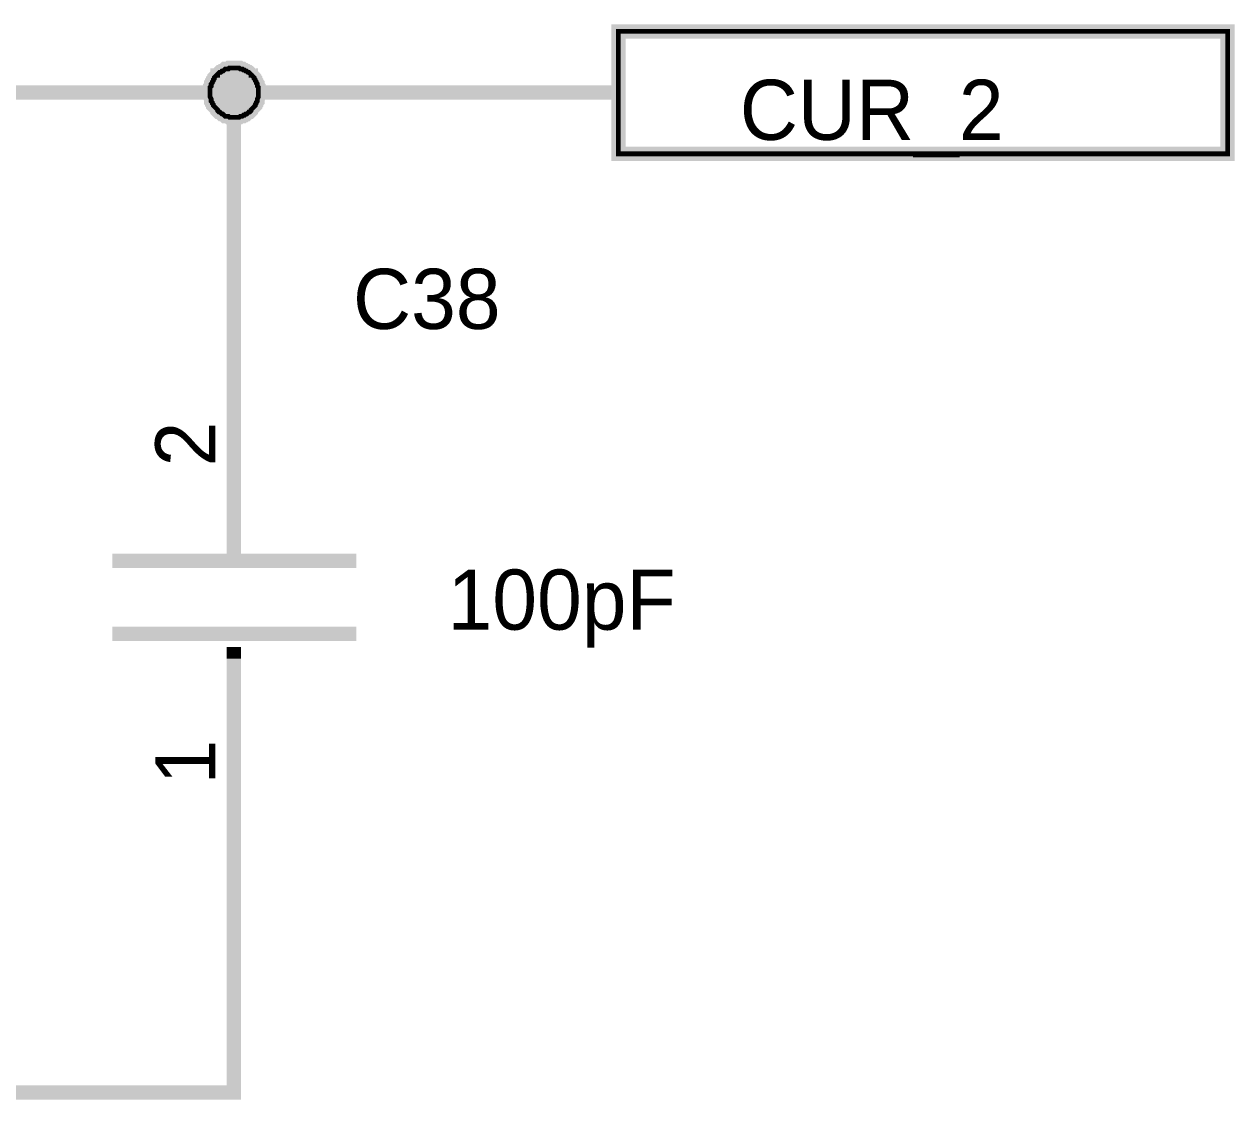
# Model space of a CAD drawing. Header units: millimetres. Extents: x 0 to 800, y 0 to 567.
# Drawn here: x 407.44 to 432.68, y 256.29 to 278.72 of the extents above; entities that cross this region are included whole.
import ezdxf

# ---------------------------------------------------------------- set-up
doc = ezdxf.new("R2010")
doc.units = ezdxf.units.MM
doc.layers.add('Sheet', color=255, linetype='Continuous')

msp = doc.modelspace()

# ---------------------------------------------------------------- linework, layer by layer
at = {"layer": 'Sheet'}
for points, const_width in [([(419.829, 276.02), (419.829, 278.573), (432.529, 278.573), (432.529, 276.02), (419.829, 276.02)], 0.3), ([(419.829, 278.573), (419.829, 276.02), (432.529, 276.02), (432.529, 278.573), (419.829, 278.573), (419.829, 278.573)], 0.0991)]:
    msp.add_lwpolyline(points, close=True, dxfattribs=dict(at, const_width=const_width))
for points, const_width in [([(411.317, 277.297), (411.317, 277.319), (411.317, 277.342), (411.317, 277.386), (411.317, 277.409), (411.339, 277.431), (411.339, 277.454), (411.339, 277.476), (411.362, 277.498), (411.362, 277.521), (411.384, 277.543), (411.384, 277.566), (411.406, 277.588), (411.406, 277.61), (411.429, 277.633), (411.451, 277.655), (411.474, 277.655), (411.474, 277.678), (411.496, 277.7), (411.518, 277.722), (411.541, 277.722), (411.563, 277.745), (411.586, 277.745), (411.608, 277.767), (411.608, 277.767), (411.63, 277.789), (411.675, 277.789), (411.698, 277.789), (411.72, 277.812), (411.742, 277.812), (411.765, 277.812), (411.787, 277.812), (411.81, 277.812)], 0.3), ([(411.317, 277.297), (411.317, 277.319), (411.317, 277.342), (411.317, 277.386), (411.317, 277.409), (411.339, 277.431), (411.339, 277.454), (411.339, 277.476), (411.362, 277.498), (411.362, 277.521), (411.384, 277.543), (411.384, 277.566), (411.406, 277.588), (411.406, 277.61), (411.429, 277.633), (411.451, 277.655), (411.474, 277.655), (411.474, 277.678), (411.496, 277.7), (411.518, 277.722), (411.541, 277.722), (411.563, 277.745), (411.586, 277.745), (411.608, 277.767), (411.608, 277.767), (411.63, 277.789), (411.675, 277.789), (411.698, 277.789), (411.72, 277.812), (411.742, 277.812), (411.765, 277.812), (411.787, 277.812), (411.81, 277.812)], 0.3), ([(411.317, 277.297), (411.317, 277.319), (411.317, 277.342), (411.317, 277.386), (411.317, 277.409), (411.339, 277.431), (411.339, 277.454), (411.339, 277.476), (411.362, 277.498), (411.362, 277.521), (411.384, 277.543), (411.384, 277.566), (411.406, 277.588), (411.406, 277.61), (411.429, 277.633), (411.451, 277.655), (411.474, 277.655), (411.474, 277.678), (411.496, 277.7), (411.518, 277.722), (411.541, 277.722), (411.563, 277.745), (411.586, 277.745), (411.608, 277.767), (411.608, 277.767), (411.63, 277.789), (411.675, 277.789), (411.698, 277.789), (411.72, 277.812), (411.742, 277.812), (411.765, 277.812), (411.787, 277.812), (411.81, 277.812)], 0.3), ([(411.317, 277.297), (411.317, 277.319), (411.317, 277.342), (411.317, 277.386), (411.317, 277.409), (411.339, 277.431), (411.339, 277.454), (411.339, 277.476), (411.362, 277.498), (411.362, 277.521), (411.384, 277.543), (411.384, 277.566), (411.406, 277.588), (411.406, 277.61), (411.429, 277.633), (411.451, 277.655), (411.474, 277.655), (411.474, 277.678), (411.496, 277.7), (411.518, 277.722), (411.541, 277.722), (411.563, 277.745), (411.586, 277.745), (411.608, 277.767), (411.608, 277.767), (411.63, 277.789), (411.675, 277.789), (411.698, 277.789), (411.72, 277.812), (411.742, 277.812), (411.765, 277.812), (411.787, 277.812), (411.81, 277.812)], 0.3), ([(411.317, 277.297), (411.317, 277.319), (411.317, 277.342), (411.317, 277.386), (411.317, 277.409), (411.339, 277.431), (411.339, 277.454), (411.339, 277.476), (411.362, 277.498), (411.362, 277.521), (411.384, 277.543), (411.384, 277.566), (411.406, 277.588), (411.406, 277.61), (411.429, 277.633), (411.451, 277.655), (411.474, 277.655), (411.474, 277.678), (411.496, 277.7), (411.518, 277.722), (411.541, 277.722), (411.563, 277.745), (411.586, 277.745), (411.608, 277.767), (411.608, 277.767), (411.63, 277.789), (411.675, 277.789), (411.698, 277.789), (411.72, 277.812), (411.742, 277.812), (411.765, 277.812), (411.787, 277.812), (411.81, 277.812)], 0.0991), ([(411.317, 277.297), (411.317, 277.319), (411.317, 277.342), (411.317, 277.386), (411.317, 277.409), (411.339, 277.431), (411.339, 277.454), (411.339, 277.476), (411.362, 277.498), (411.362, 277.521), (411.384, 277.543), (411.384, 277.566), (411.406, 277.588), (411.406, 277.61), (411.429, 277.633), (411.451, 277.655), (411.474, 277.655), (411.474, 277.678), (411.496, 277.7), (411.518, 277.722), (411.541, 277.722), (411.563, 277.745), (411.586, 277.745), (411.608, 277.767), (411.608, 277.767), (411.63, 277.789), (411.675, 277.789), (411.698, 277.789), (411.72, 277.812), (411.742, 277.812), (411.765, 277.812), (411.787, 277.812), (411.81, 277.812)], 0.0991), ([(411.317, 277.297), (411.317, 277.319), (411.317, 277.342), (411.317, 277.386), (411.317, 277.409), (411.339, 277.431), (411.339, 277.454), (411.339, 277.476), (411.362, 277.498), (411.362, 277.521), (411.384, 277.543), (411.384, 277.566), (411.406, 277.588), (411.406, 277.61), (411.429, 277.633), (411.451, 277.655), (411.474, 277.655), (411.474, 277.678), (411.496, 277.7), (411.518, 277.722), (411.541, 277.722), (411.563, 277.745), (411.586, 277.745), (411.608, 277.767), (411.608, 277.767), (411.63, 277.789), (411.675, 277.789), (411.698, 277.789), (411.72, 277.812), (411.742, 277.812), (411.765, 277.812), (411.787, 277.812), (411.81, 277.812)], 0.0991), ([(411.317, 277.297), (411.317, 277.319), (411.317, 277.342), (411.317, 277.386), (411.317, 277.409), (411.339, 277.431), (411.339, 277.454), (411.339, 277.476), (411.362, 277.498), (411.362, 277.521), (411.384, 277.543), (411.384, 277.566), (411.406, 277.588), (411.406, 277.61), (411.429, 277.633), (411.451, 277.655), (411.474, 277.655), (411.474, 277.678), (411.496, 277.7), (411.518, 277.722), (411.541, 277.722), (411.563, 277.745), (411.586, 277.745), (411.608, 277.767), (411.608, 277.767), (411.63, 277.789), (411.675, 277.789), (411.698, 277.789), (411.72, 277.812), (411.742, 277.812), (411.765, 277.812), (411.787, 277.812), (411.81, 277.812)], 0.0991), ([(411.81, 277.812), (411.81, 277.812)], 0.3), ([(411.81, 277.812), (411.832, 277.812), (411.854, 277.812), (411.899, 277.812), (411.922, 277.812), (411.944, 277.789), (411.966, 277.789), (411.989, 277.789), (412.011, 277.767), (412.034, 277.767), (412.056, 277.745), (412.078, 277.745), (412.101, 277.722), (412.123, 277.722), (412.146, 277.7), (412.168, 277.678), (412.168, 277.655), (412.19, 277.655), (412.213, 277.633), (412.235, 277.61), (412.235, 277.588), (412.258, 277.566), (412.258, 277.543), (412.28, 277.521), (412.28, 277.498), (412.302, 277.476), (412.302, 277.454), (412.302, 277.431), (412.325, 277.409), (412.325, 277.386), (412.325, 277.342), (412.325, 277.319), (412.325, 277.297)], 0.3), ([(411.81, 277.812), (411.81, 277.812)], 0.3), ([(411.81, 277.812), (411.832, 277.812), (411.854, 277.812), (411.899, 277.812), (411.922, 277.812), (411.944, 277.789), (411.966, 277.789), (411.989, 277.789), (412.011, 277.767), (412.034, 277.767), (412.056, 277.745), (412.078, 277.745), (412.101, 277.722), (412.123, 277.722), (412.146, 277.7), (412.168, 277.678), (412.168, 277.655), (412.19, 277.655), (412.213, 277.633), (412.235, 277.61), (412.235, 277.588), (412.258, 277.566), (412.258, 277.543), (412.28, 277.521), (412.28, 277.498), (412.302, 277.476), (412.302, 277.454), (412.302, 277.431), (412.325, 277.409), (412.325, 277.386), (412.325, 277.342), (412.325, 277.319), (412.325, 277.297)], 0.3), ([(411.81, 277.812), (411.81, 277.812)], 0.3), ([(411.81, 277.812), (411.832, 277.812), (411.854, 277.812), (411.899, 277.812), (411.922, 277.812), (411.944, 277.789), (411.966, 277.789), (411.989, 277.789), (412.011, 277.767), (412.034, 277.767), (412.056, 277.745), (412.078, 277.745), (412.101, 277.722), (412.123, 277.722), (412.146, 277.7), (412.168, 277.678), (412.168, 277.655), (412.19, 277.655), (412.213, 277.633), (412.235, 277.61), (412.235, 277.588), (412.258, 277.566), (412.258, 277.543), (412.28, 277.521), (412.28, 277.498), (412.302, 277.476), (412.302, 277.454), (412.302, 277.431), (412.325, 277.409), (412.325, 277.386), (412.325, 277.342), (412.325, 277.319), (412.325, 277.297)], 0.3), ([(411.81, 277.812), (411.81, 277.812)], 0.3), ([(411.81, 277.812), (411.832, 277.812), (411.854, 277.812), (411.899, 277.812), (411.922, 277.812), (411.944, 277.789), (411.966, 277.789), (411.989, 277.789), (412.011, 277.767), (412.034, 277.767), (412.056, 277.745), (412.078, 277.745), (412.101, 277.722), (412.123, 277.722), (412.146, 277.7), (412.168, 277.678), (412.168, 277.655), (412.19, 277.655), (412.213, 277.633), (412.235, 277.61), (412.235, 277.588), (412.258, 277.566), (412.258, 277.543), (412.28, 277.521), (412.28, 277.498), (412.302, 277.476), (412.302, 277.454), (412.302, 277.431), (412.325, 277.409), (412.325, 277.386), (412.325, 277.342), (412.325, 277.319), (412.325, 277.297)], 0.3), ([(411.81, 277.812), (411.81, 277.812)], 0.0991), ([(411.81, 277.812), (411.832, 277.812), (411.854, 277.812), (411.899, 277.812), (411.922, 277.812), (411.944, 277.789), (411.966, 277.789), (411.989, 277.789), (412.011, 277.767), (412.034, 277.767), (412.056, 277.745), (412.078, 277.745), (412.101, 277.722), (412.123, 277.722), (412.146, 277.7), (412.168, 277.678), (412.168, 277.655), (412.19, 277.655), (412.213, 277.633), (412.235, 277.61), (412.235, 277.588), (412.258, 277.566), (412.258, 277.543), (412.28, 277.521), (412.28, 277.498), (412.302, 277.476), (412.302, 277.454), (412.302, 277.431), (412.325, 277.409), (412.325, 277.386), (412.325, 277.342), (412.325, 277.319), (412.325, 277.297)], 0.0991), ([(411.81, 277.812), (411.81, 277.812)], 0.0991), ([(411.81, 277.812), (411.832, 277.812), (411.854, 277.812), (411.899, 277.812), (411.922, 277.812), (411.944, 277.789), (411.966, 277.789), (411.989, 277.789), (412.011, 277.767), (412.034, 277.767), (412.056, 277.745), (412.078, 277.745), (412.101, 277.722), (412.123, 277.722), (412.146, 277.7), (412.168, 277.678), (412.168, 277.655), (412.19, 277.655), (412.213, 277.633), (412.235, 277.61), (412.235, 277.588), (412.258, 277.566), (412.258, 277.543), (412.28, 277.521), (412.28, 277.498), (412.302, 277.476), (412.302, 277.454), (412.302, 277.431), (412.325, 277.409), (412.325, 277.386), (412.325, 277.342), (412.325, 277.319), (412.325, 277.297)], 0.0991), ([(411.81, 277.812), (411.81, 277.812)], 0.0991), ([(411.81, 277.812), (411.832, 277.812), (411.854, 277.812), (411.899, 277.812), (411.922, 277.812), (411.944, 277.789), (411.966, 277.789), (411.989, 277.789), (412.011, 277.767), (412.034, 277.767), (412.056, 277.745), (412.078, 277.745), (412.101, 277.722), (412.123, 277.722), (412.146, 277.7), (412.168, 277.678), (412.168, 277.655), (412.19, 277.655), (412.213, 277.633), (412.235, 277.61), (412.235, 277.588), (412.258, 277.566), (412.258, 277.543), (412.28, 277.521), (412.28, 277.498), (412.302, 277.476), (412.302, 277.454), (412.302, 277.431), (412.325, 277.409), (412.325, 277.386), (412.325, 277.342), (412.325, 277.319), (412.325, 277.297)], 0.0991), ([(411.81, 277.812), (411.81, 277.812)], 0.0991), ([(411.81, 277.812), (411.832, 277.812), (411.854, 277.812), (411.899, 277.812), (411.922, 277.812), (411.944, 277.789), (411.966, 277.789), (411.989, 277.789), (412.011, 277.767), (412.034, 277.767), (412.056, 277.745), (412.078, 277.745), (412.101, 277.722), (412.123, 277.722), (412.146, 277.7), (412.168, 277.678), (412.168, 277.655), (412.19, 277.655), (412.213, 277.633), (412.235, 277.61), (412.235, 277.588), (412.258, 277.566), (412.258, 277.543), (412.28, 277.521), (412.28, 277.498), (412.302, 277.476), (412.302, 277.454), (412.302, 277.431), (412.325, 277.409), (412.325, 277.386), (412.325, 277.342), (412.325, 277.319), (412.325, 277.297)], 0.0991), ([(419.829, 277.297), (411.81, 277.297), (399.445, 277.297)], 0.3), ([(411.81, 276.782), (411.787, 276.782), (411.765, 276.782), (411.742, 276.782), (411.72, 276.782), (411.698, 276.804), (411.675, 276.804), (411.63, 276.804), (411.608, 276.826), (411.608, 276.826), (411.586, 276.849), (411.563, 276.849), (411.541, 276.871), (411.518, 276.894), (411.496, 276.894), (411.474, 276.916), (411.474, 276.938), (411.451, 276.961), (411.429, 276.983), (411.406, 277.006), (411.406, 277.006), (411.384, 277.028), (411.384, 277.05), (411.362, 277.073), (411.362, 277.095), (411.339, 277.118), (411.339, 277.14), (411.339, 277.162), (411.317, 277.207), (411.317, 277.23), (411.317, 277.252), (411.317, 277.274), (411.317, 277.297)], 0.3), ([(411.317, 277.297), (411.317, 277.297)], 0.3), ([(411.81, 276.782), (411.787, 276.782), (411.765, 276.782), (411.742, 276.782), (411.72, 276.782), (411.698, 276.804), (411.675, 276.804), (411.63, 276.804), (411.608, 276.826), (411.608, 276.826), (411.586, 276.849), (411.563, 276.849), (411.541, 276.871), (411.518, 276.894), (411.496, 276.894), (411.474, 276.916), (411.474, 276.938), (411.451, 276.961), (411.429, 276.983), (411.406, 277.006), (411.406, 277.006), (411.384, 277.028), (411.384, 277.05), (411.362, 277.073), (411.362, 277.095), (411.339, 277.118), (411.339, 277.14), (411.339, 277.162), (411.317, 277.207), (411.317, 277.23), (411.317, 277.252), (411.317, 277.274), (411.317, 277.297)], 0.3), ([(411.317, 277.297), (411.317, 277.297)], 0.3), ([(411.81, 276.782), (411.787, 276.782), (411.765, 276.782), (411.742, 276.782), (411.72, 276.782), (411.698, 276.804), (411.675, 276.804), (411.63, 276.804), (411.608, 276.826), (411.608, 276.826), (411.586, 276.849), (411.563, 276.849), (411.541, 276.871), (411.518, 276.894), (411.496, 276.894), (411.474, 276.916), (411.474, 276.938), (411.451, 276.961), (411.429, 276.983), (411.406, 277.006), (411.406, 277.006), (411.384, 277.028), (411.384, 277.05), (411.362, 277.073), (411.362, 277.095), (411.339, 277.118), (411.339, 277.14), (411.339, 277.162), (411.317, 277.207), (411.317, 277.23), (411.317, 277.252), (411.317, 277.274), (411.317, 277.297)], 0.3), ([(411.317, 277.297), (411.317, 277.297)], 0.3), ([(411.81, 276.782), (411.787, 276.782), (411.765, 276.782), (411.742, 276.782), (411.72, 276.782), (411.698, 276.804), (411.675, 276.804), (411.63, 276.804), (411.608, 276.826), (411.608, 276.826), (411.586, 276.849), (411.563, 276.849), (411.541, 276.871), (411.518, 276.894), (411.496, 276.894), (411.474, 276.916), (411.474, 276.938), (411.451, 276.961), (411.429, 276.983), (411.406, 277.006), (411.406, 277.006), (411.384, 277.028), (411.384, 277.05), (411.362, 277.073), (411.362, 277.095), (411.339, 277.118), (411.339, 277.14), (411.339, 277.162), (411.317, 277.207), (411.317, 277.23), (411.317, 277.252), (411.317, 277.274), (411.317, 277.297)], 0.3), ([(411.317, 277.297), (411.317, 277.297)], 0.3), ([(411.81, 269.3), (411.81, 277.297)], 0.3), ([(412.325, 277.297), (412.325, 277.274), (412.325, 277.252), (412.325, 277.23), (412.325, 277.207), (412.302, 277.162), (412.302, 277.14), (412.302, 277.118), (412.28, 277.095), (412.28, 277.073), (412.258, 277.05), (412.258, 277.028), (412.235, 277.006), (412.235, 277.006), (412.213, 276.983), (412.19, 276.961), (412.168, 276.938), (412.168, 276.916), (412.146, 276.894), (412.123, 276.894), (412.101, 276.871), (412.078, 276.849), (412.056, 276.849), (412.034, 276.826), (412.011, 276.826), (411.989, 276.804), (411.966, 276.804), (411.944, 276.804), (411.922, 276.782), (411.899, 276.782), (411.854, 276.782), (411.832, 276.782), (411.81, 276.782)], 0.3), ([(412.325, 277.297), (412.325, 277.274), (412.325, 277.252), (412.325, 277.23), (412.325, 277.207), (412.302, 277.162), (412.302, 277.14), (412.302, 277.118), (412.28, 277.095), (412.28, 277.073), (412.258, 277.05), (412.258, 277.028), (412.235, 277.006), (412.235, 277.006), (412.213, 276.983), (412.19, 276.961), (412.168, 276.938), (412.168, 276.916), (412.146, 276.894), (412.123, 276.894), (412.101, 276.871), (412.078, 276.849), (412.056, 276.849), (412.034, 276.826), (412.011, 276.826), (411.989, 276.804), (411.966, 276.804), (411.944, 276.804), (411.922, 276.782), (411.899, 276.782), (411.854, 276.782), (411.832, 276.782), (411.81, 276.782)], 0.3), ([(412.325, 277.297), (412.325, 277.274), (412.325, 277.252), (412.325, 277.23), (412.325, 277.207), (412.302, 277.162), (412.302, 277.14), (412.302, 277.118), (412.28, 277.095), (412.28, 277.073), (412.258, 277.05), (412.258, 277.028), (412.235, 277.006), (412.235, 277.006), (412.213, 276.983), (412.19, 276.961), (412.168, 276.938), (412.168, 276.916), (412.146, 276.894), (412.123, 276.894), (412.101, 276.871), (412.078, 276.849), (412.056, 276.849), (412.034, 276.826), (412.011, 276.826), (411.989, 276.804), (411.966, 276.804), (411.944, 276.804), (411.922, 276.782), (411.899, 276.782), (411.854, 276.782), (411.832, 276.782), (411.81, 276.782)], 0.3), ([(412.325, 277.297), (412.325, 277.274), (412.325, 277.252), (412.325, 277.23), (412.325, 277.207), (412.302, 277.162), (412.302, 277.14), (412.302, 277.118), (412.28, 277.095), (412.28, 277.073), (412.258, 277.05), (412.258, 277.028), (412.235, 277.006), (412.235, 277.006), (412.213, 276.983), (412.19, 276.961), (412.168, 276.938), (412.168, 276.916), (412.146, 276.894), (412.123, 276.894), (412.101, 276.871), (412.078, 276.849), (412.056, 276.849), (412.034, 276.826), (412.011, 276.826), (411.989, 276.804), (411.966, 276.804), (411.944, 276.804), (411.922, 276.782), (411.899, 276.782), (411.854, 276.782), (411.832, 276.782), (411.81, 276.782)], 0.3), ([(412.325, 277.297), (412.325, 277.297), (412.325, 277.297), (412.325, 277.297), (412.325, 277.297), (412.325, 277.297), (412.325, 277.297), (412.325, 277.297), (412.325, 277.297), (412.325, 277.297), (412.325, 277.297), (412.325, 277.297), (412.325, 277.297), (412.325, 277.297), (412.325, 277.297), (412.325, 277.297), (412.325, 277.297), (412.325, 277.297), (412.325, 277.297), (412.325, 277.297), (412.325, 277.297), (412.325, 277.297), (412.325, 277.297), (412.325, 277.297), (412.325, 277.297), (412.325, 277.297), (412.325, 277.297), (412.325, 277.297), (412.325, 277.297), (412.325, 277.297), (412.325, 277.297), (412.325, 277.297), (412.325, 277.297)], 0.3), ([(412.325, 277.297), (412.325, 277.297)], 0.3), ([(412.325, 277.297), (412.325, 277.297), (412.325, 277.297), (412.325, 277.297), (412.325, 277.297), (412.325, 277.297), (412.325, 277.297), (412.325, 277.297), (412.325, 277.297), (412.325, 277.297), (412.325, 277.297), (412.325, 277.297), (412.325, 277.297), (412.325, 277.297), (412.325, 277.297), (412.325, 277.297), (412.325, 277.297), (412.325, 277.297), (412.325, 277.297), (412.325, 277.297), (412.325, 277.297), (412.325, 277.297), (412.325, 277.297), (412.325, 277.297), (412.325, 277.297), (412.325, 277.297), (412.325, 277.297), (412.325, 277.297), (412.325, 277.297), (412.325, 277.297), (412.325, 277.297), (412.325, 277.297), (412.325, 277.297)], 0.3), ([(412.325, 277.297), (412.325, 277.297)], 0.3), ([(412.325, 277.297), (412.325, 277.297), (412.325, 277.297), (412.325, 277.297), (412.325, 277.297), (412.325, 277.297), (412.325, 277.297), (412.325, 277.297), (412.325, 277.297), (412.325, 277.297), (412.325, 277.297), (412.325, 277.297), (412.325, 277.297), (412.325, 277.297), (412.325, 277.297), (412.325, 277.297), (412.325, 277.297), (412.325, 277.297), (412.325, 277.297), (412.325, 277.297), (412.325, 277.297), (412.325, 277.297), (412.325, 277.297), (412.325, 277.297), (412.325, 277.297), (412.325, 277.297), (412.325, 277.297), (412.325, 277.297), (412.325, 277.297), (412.325, 277.297), (412.325, 277.297), (412.325, 277.297), (412.325, 277.297)], 0.3), ([(412.325, 277.297), (412.325, 277.297)], 0.3), ([(412.325, 277.297), (412.325, 277.297), (412.325, 277.297), (412.325, 277.297), (412.325, 277.297), (412.325, 277.297), (412.325, 277.297), (412.325, 277.297), (412.325, 277.297), (412.325, 277.297), (412.325, 277.297), (412.325, 277.297), (412.325, 277.297), (412.325, 277.297), (412.325, 277.297), (412.325, 277.297), (412.325, 277.297), (412.325, 277.297), (412.325, 277.297), (412.325, 277.297), (412.325, 277.297), (412.325, 277.297), (412.325, 277.297), (412.325, 277.297), (412.325, 277.297), (412.325, 277.297), (412.325, 277.297), (412.325, 277.297), (412.325, 277.297), (412.325, 277.297), (412.325, 277.297), (412.325, 277.297), (412.325, 277.297)], 0.3), ([(412.325, 277.297), (412.325, 277.297)], 0.3), ([(411.81, 276.782), (411.787, 276.782), (411.765, 276.782), (411.742, 276.782), (411.72, 276.782), (411.698, 276.804), (411.675, 276.804), (411.63, 276.804), (411.608, 276.826), (411.608, 276.826), (411.586, 276.849), (411.563, 276.849), (411.541, 276.871), (411.518, 276.894), (411.496, 276.894), (411.474, 276.916), (411.474, 276.938), (411.451, 276.961), (411.429, 276.983), (411.406, 277.006), (411.406, 277.006), (411.384, 277.028), (411.384, 277.05), (411.362, 277.073), (411.362, 277.095), (411.339, 277.118), (411.339, 277.14), (411.339, 277.162), (411.317, 277.207), (411.317, 277.23), (411.317, 277.252), (411.317, 277.274), (411.317, 277.297)], 0.0991), ([(411.317, 277.297), (411.317, 277.297)], 0.0991), ([(411.81, 276.782), (411.787, 276.782), (411.765, 276.782), (411.742, 276.782), (411.72, 276.782), (411.698, 276.804), (411.675, 276.804), (411.63, 276.804), (411.608, 276.826), (411.608, 276.826), (411.586, 276.849), (411.563, 276.849), (411.541, 276.871), (411.518, 276.894), (411.496, 276.894), (411.474, 276.916), (411.474, 276.938), (411.451, 276.961), (411.429, 276.983), (411.406, 277.006), (411.406, 277.006), (411.384, 277.028), (411.384, 277.05), (411.362, 277.073), (411.362, 277.095), (411.339, 277.118), (411.339, 277.14), (411.339, 277.162), (411.317, 277.207), (411.317, 277.23), (411.317, 277.252), (411.317, 277.274), (411.317, 277.297)], 0.0991), ([(411.317, 277.297), (411.317, 277.297)], 0.0991), ([(411.81, 276.782), (411.787, 276.782), (411.765, 276.782), (411.742, 276.782), (411.72, 276.782), (411.698, 276.804), (411.675, 276.804), (411.63, 276.804), (411.608, 276.826), (411.608, 276.826), (411.586, 276.849), (411.563, 276.849), (411.541, 276.871), (411.518, 276.894), (411.496, 276.894), (411.474, 276.916), (411.474, 276.938), (411.451, 276.961), (411.429, 276.983), (411.406, 277.006), (411.406, 277.006), (411.384, 277.028), (411.384, 277.05), (411.362, 277.073), (411.362, 277.095), (411.339, 277.118), (411.339, 277.14), (411.339, 277.162), (411.317, 277.207), (411.317, 277.23), (411.317, 277.252), (411.317, 277.274), (411.317, 277.297)], 0.0991), ([(411.317, 277.297), (411.317, 277.297)], 0.0991), ([(411.81, 276.782), (411.787, 276.782), (411.765, 276.782), (411.742, 276.782), (411.72, 276.782), (411.698, 276.804), (411.675, 276.804), (411.63, 276.804), (411.608, 276.826), (411.608, 276.826), (411.586, 276.849), (411.563, 276.849), (411.541, 276.871), (411.518, 276.894), (411.496, 276.894), (411.474, 276.916), (411.474, 276.938), (411.451, 276.961), (411.429, 276.983), (411.406, 277.006), (411.406, 277.006), (411.384, 277.028), (411.384, 277.05), (411.362, 277.073), (411.362, 277.095), (411.339, 277.118), (411.339, 277.14), (411.339, 277.162), (411.317, 277.207), (411.317, 277.23), (411.317, 277.252), (411.317, 277.274), (411.317, 277.297)], 0.0991), ([(411.317, 277.297), (411.317, 277.297)], 0.0991), ([(412.325, 277.297), (412.325, 277.274), (412.325, 277.252), (412.325, 277.23), (412.325, 277.207), (412.302, 277.162), (412.302, 277.14), (412.302, 277.118), (412.28, 277.095), (412.28, 277.073), (412.258, 277.05), (412.258, 277.028), (412.235, 277.006), (412.235, 277.006), (412.213, 276.983), (412.19, 276.961), (412.168, 276.938), (412.168, 276.916), (412.146, 276.894), (412.123, 276.894), (412.101, 276.871), (412.078, 276.849), (412.056, 276.849), (412.034, 276.826), (412.011, 276.826), (411.989, 276.804), (411.966, 276.804), (411.944, 276.804), (411.922, 276.782), (411.899, 276.782), (411.854, 276.782), (411.832, 276.782), (411.81, 276.782)], 0.0991), ([(412.325, 277.297), (412.325, 277.274), (412.325, 277.252), (412.325, 277.23), (412.325, 277.207), (412.302, 277.162), (412.302, 277.14), (412.302, 277.118), (412.28, 277.095), (412.28, 277.073), (412.258, 277.05), (412.258, 277.028), (412.235, 277.006), (412.235, 277.006), (412.213, 276.983), (412.19, 276.961), (412.168, 276.938), (412.168, 276.916), (412.146, 276.894), (412.123, 276.894), (412.101, 276.871), (412.078, 276.849), (412.056, 276.849), (412.034, 276.826), (412.011, 276.826), (411.989, 276.804), (411.966, 276.804), (411.944, 276.804), (411.922, 276.782), (411.899, 276.782), (411.854, 276.782), (411.832, 276.782), (411.81, 276.782)], 0.0991), ([(412.325, 277.297), (412.325, 277.274), (412.325, 277.252), (412.325, 277.23), (412.325, 277.207), (412.302, 277.162), (412.302, 277.14), (412.302, 277.118), (412.28, 277.095), (412.28, 277.073), (412.258, 277.05), (412.258, 277.028), (412.235, 277.006), (412.235, 277.006), (412.213, 276.983), (412.19, 276.961), (412.168, 276.938), (412.168, 276.916), (412.146, 276.894), (412.123, 276.894), (412.101, 276.871), (412.078, 276.849), (412.056, 276.849), (412.034, 276.826), (412.011, 276.826), (411.989, 276.804), (411.966, 276.804), (411.944, 276.804), (411.922, 276.782), (411.899, 276.782), (411.854, 276.782), (411.832, 276.782), (411.81, 276.782)], 0.0991), ([(412.325, 277.297), (412.325, 277.274), (412.325, 277.252), (412.325, 277.23), (412.325, 277.207), (412.302, 277.162), (412.302, 277.14), (412.302, 277.118), (412.28, 277.095), (412.28, 277.073), (412.258, 277.05), (412.258, 277.028), (412.235, 277.006), (412.235, 277.006), (412.213, 276.983), (412.19, 276.961), (412.168, 276.938), (412.168, 276.916), (412.146, 276.894), (412.123, 276.894), (412.101, 276.871), (412.078, 276.849), (412.056, 276.849), (412.034, 276.826), (412.011, 276.826), (411.989, 276.804), (411.966, 276.804), (411.944, 276.804), (411.922, 276.782), (411.899, 276.782), (411.854, 276.782), (411.832, 276.782), (411.81, 276.782)], 0.0991), ([(412.325, 277.297), (412.325, 277.297), (412.325, 277.297), (412.325, 277.297), (412.325, 277.297), (412.325, 277.297), (412.325, 277.297), (412.325, 277.297), (412.325, 277.297), (412.325, 277.297), (412.325, 277.297), (412.325, 277.297), (412.325, 277.297), (412.325, 277.297), (412.325, 277.297), (412.325, 277.297), (412.325, 277.297), (412.325, 277.297), (412.325, 277.297), (412.325, 277.297), (412.325, 277.297), (412.325, 277.297), (412.325, 277.297), (412.325, 277.297), (412.325, 277.297), (412.325, 277.297), (412.325, 277.297), (412.325, 277.297), (412.325, 277.297), (412.325, 277.297), (412.325, 277.297), (412.325, 277.297), (412.325, 277.297)], 0.0991), ([(412.325, 277.297), (412.325, 277.297)], 0.0991), ([(412.325, 277.297), (412.325, 277.297), (412.325, 277.297), (412.325, 277.297), (412.325, 277.297), (412.325, 277.297), (412.325, 277.297), (412.325, 277.297), (412.325, 277.297), (412.325, 277.297), (412.325, 277.297), (412.325, 277.297), (412.325, 277.297), (412.325, 277.297), (412.325, 277.297), (412.325, 277.297), (412.325, 277.297), (412.325, 277.297), (412.325, 277.297), (412.325, 277.297), (412.325, 277.297), (412.325, 277.297), (412.325, 277.297), (412.325, 277.297), (412.325, 277.297), (412.325, 277.297), (412.325, 277.297), (412.325, 277.297), (412.325, 277.297), (412.325, 277.297), (412.325, 277.297), (412.325, 277.297), (412.325, 277.297)], 0.0991), ([(412.325, 277.297), (412.325, 277.297)], 0.0991), ([(412.325, 277.297), (412.325, 277.297), (412.325, 277.297), (412.325, 277.297), (412.325, 277.297), (412.325, 277.297), (412.325, 277.297), (412.325, 277.297), (412.325, 277.297), (412.325, 277.297), (412.325, 277.297), (412.325, 277.297), (412.325, 277.297), (412.325, 277.297), (412.325, 277.297), (412.325, 277.297), (412.325, 277.297), (412.325, 277.297), (412.325, 277.297), (412.325, 277.297), (412.325, 277.297), (412.325, 277.297), (412.325, 277.297), (412.325, 277.297), (412.325, 277.297), (412.325, 277.297), (412.325, 277.297), (412.325, 277.297), (412.325, 277.297), (412.325, 277.297), (412.325, 277.297), (412.325, 277.297), (412.325, 277.297)], 0.0991), ([(412.325, 277.297), (412.325, 277.297)], 0.0991), ([(412.325, 277.297), (412.325, 277.297), (412.325, 277.297), (412.325, 277.297), (412.325, 277.297), (412.325, 277.297), (412.325, 277.297), (412.325, 277.297), (412.325, 277.297), (412.325, 277.297), (412.325, 277.297), (412.325, 277.297), (412.325, 277.297), (412.325, 277.297), (412.325, 277.297), (412.325, 277.297), (412.325, 277.297), (412.325, 277.297), (412.325, 277.297), (412.325, 277.297), (412.325, 277.297), (412.325, 277.297), (412.325, 277.297), (412.325, 277.297), (412.325, 277.297), (412.325, 277.297), (412.325, 277.297), (412.325, 277.297), (412.325, 277.297), (412.325, 277.297), (412.325, 277.297), (412.325, 277.297), (412.325, 277.297)], 0.0991), ([(412.325, 277.297), (412.325, 277.297)], 0.0991), ([(411.81, 267.531), (411.81, 269.3)], 0.3), ([(411.81, 267.531), (411.81, 268.292)], 0.3), ([(414.363, 267.531), (409.278, 267.531)], 0.3), ([(414.363, 266.008), (409.278, 266.008)], 0.3), ([(411.81, 265.739), (411.81, 264.216)], 0.3), ([(411.81, 265.739), (411.81, 265.493)], 0.3), ([(411.81, 264.216), (411.81, 256.443), (399.445, 256.443)], 0.3)]:
    msp.add_lwpolyline(points, dxfattribs=dict(at, const_width=const_width))
at = {"layer": 'Sheet', "const_width": 0.508}
msp.add_lwpolyline([(411.555, 277.309, 1), (412.063, 277.309, 1)], format="xyb", close=True, dxfattribs=at)

# ---------------------------------------------------------------- texts
at = {"layer": 'Sheet'}
for s, p in [('CUR_2', (422.36, 276.311)), ('C38', (414.296, 272.369)), ('100pF', (416.267, 266.097))]:
    msp.add_text(s, height=1.2543, dxfattribs=at).set_placement(p)
for s, p in [('2', (411.429, 269.502)), ('1', (411.429, 262.872))]:
    msp.add_text(s, height=1.254, rotation=90, dxfattribs=at).set_placement(p)

doc.saveas('drawing.dxf')
